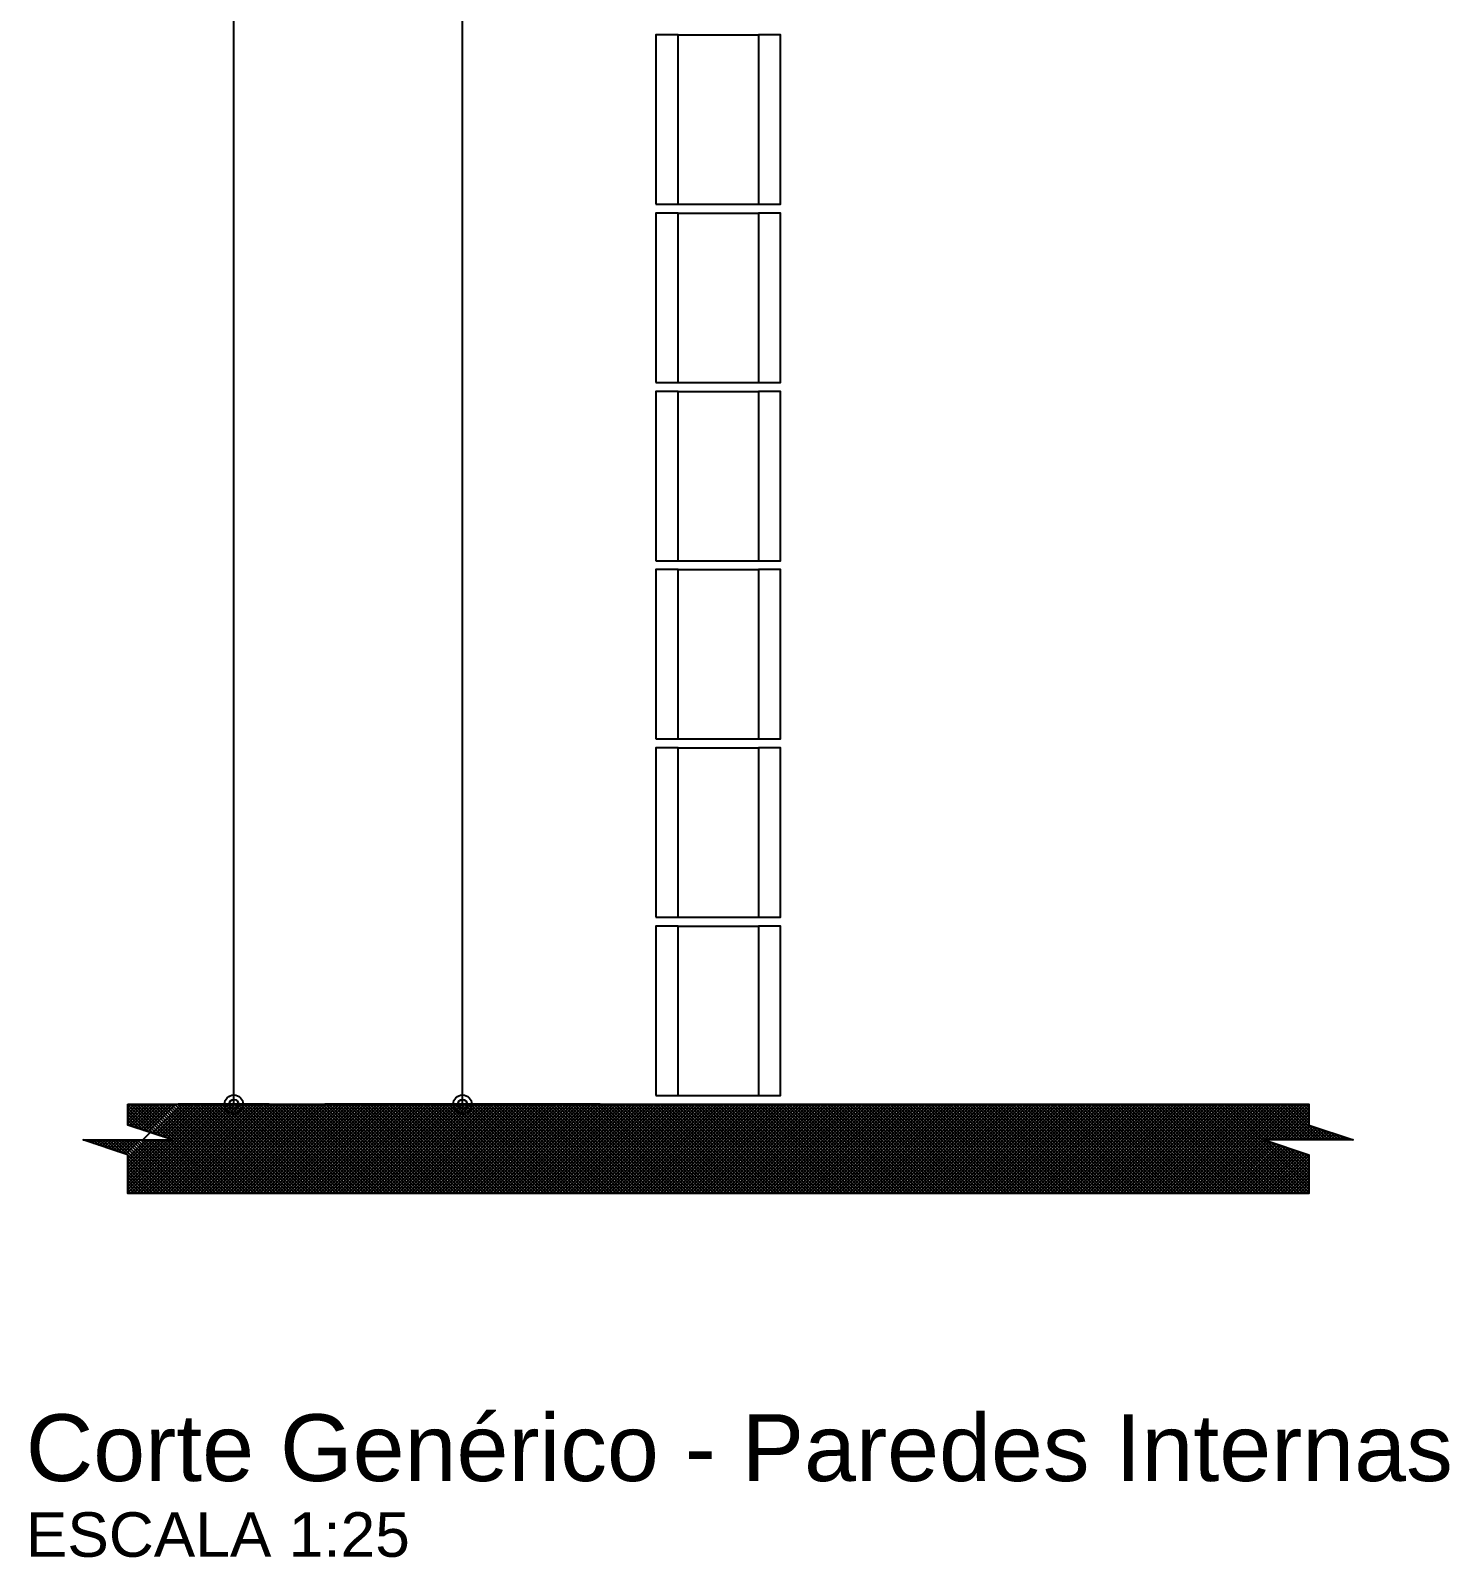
# Model space of a CAD drawing. Extents: x 0 to 119, y 0 to 84.
# Drawn here: x 13.89 to 20.26, y 28.49 to 35.34 of the extents above; entities that cross this region are included whole.
import ezdxf

# ---------------------------------------------------------------- set-up
doc = ezdxf.new("R2010")
doc.units = 0
doc.header["$MEASUREMENT"] = 0
for name, color, linetype in [('10', 252, 'CONTINUOUS'), ('24', 7, 'CONTINUOUS'), ('29', 9, 'CONTINUOUS'), ('32', 250, 'CONTINUOUS'), ('6', 178, 'CONTINUOUS')]:
    doc.layers.add(name, color=color, linetype=linetype)
doc.styles.add('TQS_ARIAL', font='arial.ttf')

msp = doc.modelspace()

# ---------------------------------------------------------------- linework, layer by layer
at = {"layer": '10', "color": 252, "linetype": 'Continuous'}
for p, q in [((16.796902, 35.320848), (17.156902, 35.320848)), ((16.796902, 34.560848), (17.156902, 34.560848)), ((16.796902, 34.520848), (17.156902, 34.520848)), ((16.796902, 33.760848), (17.156902, 33.760848)), ((16.796902, 33.720848), (17.156902, 33.720848)), ((16.796902, 32.960848), (17.156902, 32.960848)), ((16.796902, 32.920848), (17.156902, 32.920848)), ((16.796902, 32.160848), (17.156902, 32.160848)), ((16.796902, 32.120848), (17.156902, 32.120848)), ((16.796902, 31.360848), (17.156902, 31.360848)), ((16.796902, 31.320848), (17.156902, 31.320848)), ((16.796902, 30.560848), (17.156902, 30.560848))]:
    msp.add_line(p, q, dxfattribs=at)
for points in [[(16.696902, 34.560848), (16.796902, 34.560848), (16.796902, 35.320848), (16.696902, 35.320848), (16.696902, 34.560848)], [(17.156902, 34.560848), (17.256902, 34.560848), (17.256902, 35.320848), (17.156902, 35.320848), (17.156902, 34.560848)], [(16.696902, 33.760848), (16.796902, 33.760848), (16.796902, 34.520848), (16.696902, 34.520848), (16.696902, 33.760848)], [(17.156902, 33.760848), (17.256902, 33.760848), (17.256902, 34.520848), (17.156902, 34.520848), (17.156902, 33.760848)], [(16.696902, 32.960848), (16.796902, 32.960848), (16.796902, 33.720848), (16.696902, 33.720848), (16.696902, 32.960848)], [(17.156902, 32.960848), (17.256902, 32.960848), (17.256902, 33.720848), (17.156902, 33.720848), (17.156902, 32.960848)], [(16.696902, 32.160848), (16.796902, 32.160848), (16.796902, 32.920848), (16.696902, 32.920848), (16.696902, 32.160848)], [(17.156902, 32.160848), (17.256902, 32.160848), (17.256902, 32.920848), (17.156902, 32.920848), (17.156902, 32.160848)], [(16.696902, 31.360848), (16.796902, 31.360848), (16.796902, 32.120848), (16.696902, 32.120848), (16.696902, 31.360848)], [(17.156902, 31.360848), (17.256902, 31.360848), (17.256902, 32.120848), (17.156902, 32.120848), (17.156902, 31.360848)], [(16.696902, 30.560848), (16.796902, 30.560848), (16.796902, 31.320848), (16.696902, 31.320848), (16.696902, 30.560848)], [(17.156902, 30.560848), (17.256902, 30.560848), (17.256902, 31.320848), (17.156902, 31.320848), (17.156902, 30.560848)]]:
    msp.add_lwpolyline(points, dxfattribs=at)
at = {"layer": '29', "color": 9, "linetype": 'Continuous'}
for p, q in [((14.326566, 30.123332), (14.724083, 30.520848)), ((14.326566, 30.137474), (14.709941, 30.520848)), ((14.326566, 30.151616), (14.695799, 30.520848)), ((14.326566, 30.434459), (14.412956, 30.520848)), ((14.326566, 30.448601), (14.398814, 30.520848)), ((14.326566, 30.462743), (14.384672, 30.520848)), ((14.326566, 30.476885), (14.370529, 30.520848)), ((14.326566, 30.491027), (14.356387, 30.520848)), ((14.326566, 30.50517), (14.342245, 30.520848)), ((14.326566, 30.519312), (14.328103, 30.520848)), ((14.326566, 30.518146), (14.462513, 30.3822)), ((14.326566, 30.504004), (14.441299, 30.389271)), ((14.331965, 30.425715), (14.427098, 30.520848)), ((14.338006, 30.520848), (14.483726, 30.375129)), ((14.338225, 30.120848), (14.738225, 30.520848)), ((14.342572, 30.42218), (14.44124, 30.520848)), ((14.352148, 30.520848), (14.504939, 30.368057)), ((14.352367, 30.120848), (14.752367, 30.520848)), ((14.353178, 30.418644), (14.455382, 30.520848)), ((14.363785, 30.415109), (14.469524, 30.520848)), ((14.36629, 30.520848), (14.76629, 30.120848)), ((14.366509, 30.120848), (14.766509, 30.520848)), ((14.374391, 30.411573), (14.483667, 30.520848)), ((14.380432, 30.520848), (14.780432, 30.120848)), ((14.380651, 30.120848), (14.780651, 30.520848)), ((14.384998, 30.408038), (14.497809, 30.520848)), ((14.394574, 30.520848), (14.794574, 30.120848)), ((14.394794, 30.120848), (14.794794, 30.520848)), ((14.395605, 30.404502), (14.511951, 30.520848)), ((14.406211, 30.400967), (14.526093, 30.520848)), ((14.408717, 30.520848), (14.808717, 30.120848)), ((14.408936, 30.120848), (14.808936, 30.520848)), ((14.416818, 30.397431), (14.540235, 30.520848)), ((14.422859, 30.520848), (14.822859, 30.120848)), ((14.423078, 30.120848), (14.823078, 30.520848)), ((14.437001, 30.520848), (14.837001, 30.120848)), ((14.43722, 30.120848), (14.83722, 30.520848)), ((14.438031, 30.39036), (14.568519, 30.520848)), ((14.448638, 30.386824), (14.582661, 30.520848)), ((14.451143, 30.520848), (14.851143, 30.120848)), ((14.451362, 30.120848), (14.851362, 30.520848)), ((14.459244, 30.383289), (14.596804, 30.520848)), ((14.465285, 30.520848), (14.865285, 30.120848)), ((14.465504, 30.120848), (14.865504, 30.520848)), ((14.469851, 30.379753), (14.610946, 30.520848)), ((14.479427, 30.520848), (14.879427, 30.120848)), ((14.479646, 30.120848), (14.879646, 30.520848)), ((14.480457, 30.376218), (14.625088, 30.520848)), ((14.491064, 30.372682), (14.63923, 30.520848)), ((14.493569, 30.520848), (14.893569, 30.120848)), ((14.493788, 30.120848), (14.893788, 30.520848)), ((14.501671, 30.369147), (14.653372, 30.520848)), ((14.507712, 30.520848), (14.907712, 30.120848)), ((14.507931, 30.120848), (14.907931, 30.520848)), ((14.512277, 30.365611), (14.667514, 30.520848)), ((14.521854, 30.520848), (14.921854, 30.120848)), ((14.522073, 30.120848), (14.922073, 30.520848)), ((14.522884, 30.362076), (14.681656, 30.520848)), ((14.535996, 30.520848), (14.935996, 30.120848)), ((14.536215, 30.120848), (14.936215, 30.520848)), ((14.550138, 30.520848), (14.950138, 30.120848)), ((14.550357, 30.120848), (14.950357, 30.520848)), ((14.56428, 30.520848), (14.96428, 30.120848)), ((14.564499, 30.120848), (14.964499, 30.520848)), ((14.578422, 30.520848), (14.978422, 30.120848)), ((14.578641, 30.120848), (14.978641, 30.520848)), ((14.592564, 30.520848), (14.992564, 30.120848)), ((14.592783, 30.120848), (14.992783, 30.520848)), ((14.606706, 30.520848), (15.006706, 30.120848)), ((14.606926, 30.120848), (15.006926, 30.520848)), ((14.620849, 30.520848), (15.020849, 30.120848)), ((14.621068, 30.120848), (15.021068, 30.520848)), ((14.634991, 30.520848), (15.034991, 30.120848)), ((14.63521, 30.120848), (15.03521, 30.520848)), ((14.649133, 30.520848), (15.049133, 30.120848)), ((14.649352, 30.120848), (15.049352, 30.520848)), ((14.663275, 30.520848), (15.063275, 30.120848)), ((14.663494, 30.120848), (15.063494, 30.520848)), ((14.677417, 30.520848), (15.077417, 30.120848)), ((14.677636, 30.120848), (15.077636, 30.520848)), ((14.691559, 30.520848), (15.091559, 30.120848)), ((14.691778, 30.120848), (15.091778, 30.520848)), ((14.705701, 30.520848), (15.105701, 30.120848)), ((14.70592, 30.120848), (15.10592, 30.520848)), ((14.719844, 30.520848), (15.119844, 30.120848)), ((14.720063, 30.120848), (15.120063, 30.520848)), ((14.733986, 30.520848), (15.133986, 30.120848)), ((14.734205, 30.120848), (15.134205, 30.520848)), ((14.748128, 30.520848), (15.148128, 30.120848)), ((14.748347, 30.120848), (15.148347, 30.520848)), ((14.76227, 30.520848), (15.16227, 30.120848)), ((14.762489, 30.120848), (15.162489, 30.520848)), ((14.776412, 30.520848), (15.176412, 30.120848)), ((14.776631, 30.120848), (15.176631, 30.520848)), ((14.790554, 30.520848), (15.190554, 30.120848)), ((14.790773, 30.120848), (15.190773, 30.520848)), ((14.804696, 30.520848), (15.204696, 30.120848)), ((14.804915, 30.120848), (15.204915, 30.520848)), ((14.818838, 30.520848), (15.218838, 30.120848)), ((14.819058, 30.120848), (15.219058, 30.520848)), ((14.832981, 30.520848), (15.232981, 30.120848)), ((14.8332, 30.120848), (15.2332, 30.520848)), ((14.847123, 30.520848), (15.247123, 30.120848)), ((14.847342, 30.120848), (15.247342, 30.520848)), ((14.861265, 30.520848), (15.261265, 30.120848)), ((14.861484, 30.120848), (15.261484, 30.520848)), ((14.875407, 30.520848), (15.275407, 30.120848)), ((14.875626, 30.120848), (15.275626, 30.520848)), ((14.889549, 30.520848), (15.289549, 30.120848)), ((14.889768, 30.120848), (15.289768, 30.520848)), ((14.903691, 30.520848), (15.303691, 30.120848)), ((14.90391, 30.120848), (15.30391, 30.520848)), ((14.917833, 30.520848), (15.317833, 30.120848)), ((14.918053, 30.120848), (15.318053, 30.520848)), ((14.931976, 30.520848), (15.331976, 30.120848)), ((14.932195, 30.120848), (15.332195, 30.520848)), ((14.946118, 30.520848), (15.346118, 30.120848)), ((14.946337, 30.120848), (15.346337, 30.520848)), ((14.96026, 30.520848), (15.36026, 30.120848)), ((14.960479, 30.120848), (15.360479, 30.520848)), ((14.974402, 30.520848), (15.374402, 30.120848)), ((14.974621, 30.120848), (15.374621, 30.520848)), ((14.988544, 30.520848), (15.388544, 30.120848)), ((14.988763, 30.120848), (15.388763, 30.520848)), ((15.002686, 30.520848), (15.402686, 30.120848)), ((15.002905, 30.120848), (15.402905, 30.520848)), ((15.016828, 30.520848), (15.416828, 30.120848)), ((15.017047, 30.120848), (15.417047, 30.520848)), ((15.030971, 30.520848), (15.430971, 30.120848)), ((15.03119, 30.120848), (15.43119, 30.520848)), ((15.045113, 30.520848), (15.445113, 30.120848)), ((15.045332, 30.120848), (15.445332, 30.520848)), ((15.059255, 30.520848), (15.459255, 30.120848)), ((15.059474, 30.120848), (15.459474, 30.520848)), ((15.073397, 30.520848), (15.473397, 30.120848)), ((15.073616, 30.120848), (15.473616, 30.520848)), ((15.087539, 30.520848), (15.487539, 30.120848)), ((15.087758, 30.120848), (15.487758, 30.520848)), ((15.101681, 30.520848), (15.501681, 30.120848)), ((15.1019, 30.120848), (15.5019, 30.520848)), ((15.115823, 30.520848), (15.515823, 30.120848)), ((15.116042, 30.120848), (15.516042, 30.520848)), ((15.129965, 30.520848), (15.529965, 30.120848)), ((15.130185, 30.120848), (15.530185, 30.520848)), ((15.144108, 30.520848), (15.544108, 30.120848)), ((15.144327, 30.120848), (15.544327, 30.520848)), ((15.15825, 30.520848), (15.55825, 30.120848)), ((15.158469, 30.120848), (15.558469, 30.520848)), ((15.172392, 30.520848), (15.572392, 30.120848)), ((15.172611, 30.120848), (15.572611, 30.520848)), ((15.186534, 30.520848), (15.586534, 30.120848)), ((15.186753, 30.120848), (15.586753, 30.520848)), ((15.200676, 30.520848), (15.600676, 30.120848)), ((15.200895, 30.120848), (15.600895, 30.520848)), ((15.214818, 30.520848), (15.614818, 30.120848)), ((15.215037, 30.120848), (15.615037, 30.520848)), ((15.22896, 30.520848), (15.62896, 30.120848)), ((15.22918, 30.120848), (15.62918, 30.520848)), ((15.243103, 30.520848), (15.643103, 30.120848)), ((15.243322, 30.120848), (15.643322, 30.520848)), ((15.257245, 30.520848), (15.657245, 30.120848)), ((15.257464, 30.120848), (15.657464, 30.520848)), ((15.271387, 30.520848), (15.671387, 30.120848)), ((15.271606, 30.120848), (15.671606, 30.520848)), ((15.285529, 30.520848), (15.685529, 30.120848)), ((15.285748, 30.120848), (15.685748, 30.520848)), ((15.299671, 30.520848), (15.699671, 30.120848)), ((15.29989, 30.120848), (15.69989, 30.520848)), ((15.313813, 30.520848), (15.713813, 30.120848)), ((15.314032, 30.120848), (15.714032, 30.520848)), ((15.327955, 30.520848), (15.727955, 30.120848)), ((15.328174, 30.120848), (15.728174, 30.520848)), ((15.342098, 30.520848), (15.742098, 30.120848)), ((15.342317, 30.120848), (15.742317, 30.520848)), ((15.35624, 30.520848), (15.75624, 30.120848)), ((15.356459, 30.120848), (15.756459, 30.520848)), ((15.370382, 30.520848), (15.770382, 30.120848)), ((15.370601, 30.120848), (15.770601, 30.520848)), ((15.384524, 30.520848), (15.784524, 30.120848)), ((15.384743, 30.120848), (15.784743, 30.520848)), ((15.398666, 30.520848), (15.798666, 30.120848)), ((15.398885, 30.120848), (15.798885, 30.520848)), ((15.412808, 30.520848), (15.812808, 30.120848)), ((15.413027, 30.120848), (15.813027, 30.520848)), ((15.42695, 30.520848), (15.82695, 30.120848)), ((15.427169, 30.120848), (15.827169, 30.520848)), ((15.441092, 30.520848), (15.841092, 30.120848)), ((15.441312, 30.120848), (15.841312, 30.520848)), ((15.455235, 30.520848), (15.855235, 30.120848)), ((15.455454, 30.120848), (15.855454, 30.520848)), ((15.469377, 30.520848), (15.869377, 30.120848)), ((15.469596, 30.120848), (15.869596, 30.520848)), ((15.483519, 30.520848), (15.883519, 30.120848)), ((15.483738, 30.120848), (15.883738, 30.520848)), ((15.497661, 30.520848), (15.897661, 30.120848)), ((15.49788, 30.120848), (15.89788, 30.520848)), ((15.511803, 30.520848), (15.911803, 30.120848)), ((15.512022, 30.120848), (15.912022, 30.520848)), ((15.525945, 30.520848), (15.925945, 30.120848)), ((15.526164, 30.120848), (15.926164, 30.520848)), ((15.540087, 30.520848), (15.940087, 30.120848)), ((15.540306, 30.120848), (15.940306, 30.520848)), ((15.55423, 30.520848), (15.95423, 30.120848)), ((15.554449, 30.120848), (15.954449, 30.520848)), ((15.568372, 30.520848), (15.968372, 30.120848)), ((15.568591, 30.120848), (15.968591, 30.520848)), ((15.582514, 30.520848), (15.982514, 30.120848)), ((15.582733, 30.120848), (15.982733, 30.520848)), ((15.596656, 30.520848), (15.996656, 30.120848)), ((15.596875, 30.120848), (15.996875, 30.520848)), ((15.610798, 30.520848), (16.010798, 30.120848)), ((15.611017, 30.120848), (16.011017, 30.520848)), ((15.62494, 30.520848), (16.02494, 30.120848)), ((15.625159, 30.120848), (16.025159, 30.520848)), ((15.639082, 30.520848), (16.039082, 30.120848)), ((15.639301, 30.120848), (16.039301, 30.520848)), ((15.653224, 30.520848), (16.053224, 30.120848)), ((15.653444, 30.120848), (16.053444, 30.520848)), ((15.667367, 30.520848), (16.067367, 30.120848)), ((15.667586, 30.120848), (16.067586, 30.520848)), ((15.681509, 30.520848), (16.081509, 30.120848)), ((15.681728, 30.120848), (16.081728, 30.520848)), ((15.695651, 30.520848), (16.095651, 30.120848)), ((15.69587, 30.120848), (16.09587, 30.520848)), ((15.709793, 30.520848), (16.109793, 30.120848)), ((15.710012, 30.120848), (16.110012, 30.520848)), ((15.723935, 30.520848), (16.123935, 30.120848)), ((15.724154, 30.120848), (16.124154, 30.520848)), ((15.738077, 30.520848), (16.138077, 30.120848)), ((15.738296, 30.120848), (16.138296, 30.520848)), ((15.752219, 30.520848), (16.152219, 30.120848)), ((15.752439, 30.120848), (16.152439, 30.520848)), ((15.766362, 30.520848), (16.166362, 30.120848)), ((15.766581, 30.120848), (16.166581, 30.520848)), ((15.780504, 30.520848), (16.180504, 30.120848)), ((15.780723, 30.120848), (16.180723, 30.520848)), ((15.794646, 30.520848), (16.194646, 30.120848)), ((15.794865, 30.120848), (16.194865, 30.520848)), ((15.808788, 30.520848), (16.208788, 30.120848)), ((15.809007, 30.120848), (16.209007, 30.520848)), ((15.82293, 30.520848), (16.22293, 30.120848)), ((15.823149, 30.120848), (16.223149, 30.520848)), ((15.837072, 30.520848), (16.237072, 30.120848)), ((15.837291, 30.120848), (16.237291, 30.520848)), ((15.851214, 30.520848), (16.251214, 30.120848)), ((15.851433, 30.120848), (16.251433, 30.520848)), ((15.865357, 30.520848), (16.265357, 30.120848)), ((15.865576, 30.120848), (16.265576, 30.520848)), ((15.879499, 30.520848), (16.279499, 30.120848)), ((15.879718, 30.120848), (16.279718, 30.520848)), ((15.893641, 30.520848), (16.293641, 30.120848)), ((15.89386, 30.120848), (16.29386, 30.520848)), ((15.907783, 30.520848), (16.307783, 30.120848)), ((15.908002, 30.120848), (16.308002, 30.520848)), ((15.921925, 30.520848), (16.321925, 30.120848)), ((15.922144, 30.120848), (16.322144, 30.520848)), ((15.936067, 30.520848), (16.336067, 30.120848)), ((15.936286, 30.120848), (16.336286, 30.520848)), ((15.950209, 30.520848), (16.350209, 30.120848)), ((15.950428, 30.120848), (16.350428, 30.520848)), ((15.964351, 30.520848), (16.364351, 30.120848)), ((15.964571, 30.120848), (16.364571, 30.520848)), ((15.978494, 30.520848), (16.378494, 30.120848)), ((15.978713, 30.120848), (16.378713, 30.520848)), ((15.992636, 30.520848), (16.392636, 30.120848)), ((15.992855, 30.120848), (16.392855, 30.520848)), ((16.006778, 30.520848), (16.406778, 30.120848)), ((16.006997, 30.120848), (16.406997, 30.520848)), ((16.02092, 30.520848), (16.42092, 30.120848)), ((16.021139, 30.120848), (16.421139, 30.520848)), ((16.035062, 30.520848), (16.435062, 30.120848)), ((16.035281, 30.120848), (16.435281, 30.520848)), ((16.049204, 30.520848), (16.449204, 30.120848)), ((16.049423, 30.120848), (16.449423, 30.520848)), ((16.063346, 30.520848), (16.463346, 30.120848)), ((16.063566, 30.120848), (16.463566, 30.520848)), ((16.077489, 30.520848), (16.477489, 30.120848)), ((16.077708, 30.120848), (16.477708, 30.520848)), ((16.091631, 30.520848), (16.491631, 30.120848)), ((16.09185, 30.120848), (16.49185, 30.520848)), ((16.105773, 30.520848), (16.505773, 30.120848)), ((16.105992, 30.120848), (16.505992, 30.520848)), ((16.119915, 30.520848), (16.519915, 30.120848)), ((16.120134, 30.120848), (16.520134, 30.520848)), ((16.134057, 30.520848), (16.534057, 30.120848)), ((16.134276, 30.120848), (16.534276, 30.520848)), ((16.148199, 30.520848), (16.548199, 30.120848)), ((16.148418, 30.120848), (16.548418, 30.520848)), ((16.162341, 30.520848), (16.562341, 30.120848)), ((16.16256, 30.120848), (16.56256, 30.520848)), ((16.176484, 30.520848), (16.576484, 30.120848)), ((16.176703, 30.120848), (16.576703, 30.520848)), ((16.190626, 30.520848), (16.590626, 30.120848)), ((16.190845, 30.120848), (16.590845, 30.520848)), ((16.204768, 30.520848), (16.604768, 30.120848)), ((16.204987, 30.120848), (16.604987, 30.520848)), ((16.21891, 30.520848), (16.61891, 30.120848)), ((16.219129, 30.120848), (16.619129, 30.520848)), ((16.233052, 30.520848), (16.633052, 30.120848)), ((16.233271, 30.120848), (16.633271, 30.520848)), ((16.247194, 30.520848), (16.647194, 30.120848)), ((16.247413, 30.120848), (16.647413, 30.520848)), ((16.261336, 30.520848), (16.661336, 30.120848)), ((16.261555, 30.120848), (16.661555, 30.520848)), ((16.275478, 30.520848), (16.675478, 30.120848)), ((16.275698, 30.120848), (16.675698, 30.520848)), ((16.289621, 30.520848), (16.689621, 30.120848)), ((16.28984, 30.120848), (16.68984, 30.520848)), ((16.303763, 30.520848), (16.703763, 30.120848)), ((16.303982, 30.120848), (16.703982, 30.520848)), ((16.317905, 30.520848), (16.717905, 30.120848)), ((16.318124, 30.120848), (16.718124, 30.520848)), ((16.332047, 30.520848), (16.732047, 30.120848)), ((16.332266, 30.120848), (16.732266, 30.520848)), ((16.346189, 30.520848), (16.746189, 30.120848)), ((16.346408, 30.120848), (16.746408, 30.520848)), ((16.360331, 30.520848), (16.760331, 30.120848)), ((16.36055, 30.120848), (16.76055, 30.520848)), ((16.374473, 30.520848), (16.774473, 30.120848)), ((16.374692, 30.120848), (16.774692, 30.520848)), ((16.388616, 30.520848), (16.788616, 30.120848)), ((16.388835, 30.120848), (16.788835, 30.520848)), ((16.402758, 30.520848), (16.802758, 30.120848)), ((16.402977, 30.120848), (16.802977, 30.520848)), ((16.4169, 30.520848), (16.8169, 30.120848)), ((16.417119, 30.120848), (16.817119, 30.520848)), ((16.431042, 30.520848), (16.831042, 30.120848)), ((16.431261, 30.120848), (16.831261, 30.520848)), ((16.445184, 30.520848), (16.845184, 30.120848)), ((16.445403, 30.120848), (16.845403, 30.520848)), ((16.459326, 30.520848), (16.859326, 30.120848)), ((16.459545, 30.120848), (16.859545, 30.520848)), ((16.473468, 30.520848), (16.873468, 30.120848)), ((16.473687, 30.120848), (16.873687, 30.520848)), ((16.48761, 30.520848), (16.88761, 30.120848)), ((16.48783, 30.120848), (16.88783, 30.520848)), ((16.501753, 30.520848), (16.901753, 30.120848)), ((16.501972, 30.120848), (16.901972, 30.520848)), ((16.515895, 30.520848), (16.915895, 30.120848)), ((16.516114, 30.120848), (16.916114, 30.520848)), ((16.530037, 30.520848), (16.930037, 30.120848)), ((16.530256, 30.120848), (16.930256, 30.520848)), ((16.544179, 30.520848), (16.944179, 30.120848)), ((16.544398, 30.120848), (16.944398, 30.520848)), ((16.558321, 30.520848), (16.958321, 30.120848)), ((16.55854, 30.120848), (16.95854, 30.520848)), ((16.572463, 30.520848), (16.972463, 30.120848)), ((16.572682, 30.120848), (16.972682, 30.520848)), ((16.586605, 30.520848), (16.986605, 30.120848)), ((16.586825, 30.120848), (16.986825, 30.520848)), ((16.600748, 30.520848), (17.000748, 30.120848)), ((16.600967, 30.120848), (17.000967, 30.520848)), ((16.61489, 30.520848), (17.01489, 30.120848)), ((16.615109, 30.120848), (17.015109, 30.520848)), ((16.629032, 30.520848), (17.029032, 30.120848)), ((16.629251, 30.120848), (17.029251, 30.520848)), ((16.643174, 30.520848), (17.043174, 30.120848)), ((16.643393, 30.120848), (17.043393, 30.520848)), ((16.657316, 30.520848), (17.057316, 30.120848)), ((16.657535, 30.120848), (17.057535, 30.520848)), ((16.671458, 30.520848), (17.071458, 30.120848)), ((16.671677, 30.120848), (17.071677, 30.520848)), ((16.6856, 30.520848), (17.0856, 30.120848)), ((16.685819, 30.120848), (17.085819, 30.520848)), ((16.699743, 30.520848), (17.099743, 30.120848)), ((16.699962, 30.120848), (17.099962, 30.520848)), ((16.713885, 30.520848), (17.113885, 30.120848)), ((16.714104, 30.120848), (17.114104, 30.520848)), ((16.728027, 30.520848), (17.128027, 30.120848)), ((16.728246, 30.120848), (17.128246, 30.520848)), ((16.742169, 30.520848), (17.142169, 30.120848)), ((16.742388, 30.120848), (17.142388, 30.520848)), ((16.756311, 30.520848), (17.156311, 30.120848)), ((16.75653, 30.120848), (17.15653, 30.520848)), ((16.770453, 30.520848), (17.170453, 30.120848)), ((16.770672, 30.120848), (17.170672, 30.520848)), ((16.784595, 30.520848), (17.184595, 30.120848)), ((16.784814, 30.120848), (17.184814, 30.520848)), ((16.798737, 30.520848), (17.198737, 30.120848)), ((16.798957, 30.120848), (17.198957, 30.520848)), ((16.81288, 30.520848), (17.21288, 30.120848)), ((16.813099, 30.120848), (17.213099, 30.520848)), ((16.827022, 30.520848), (17.227022, 30.120848)), ((16.827241, 30.120848), (17.227241, 30.520848)), ((16.841164, 30.520848), (17.241164, 30.120848)), ((16.841383, 30.120848), (17.241383, 30.520848)), ((16.855306, 30.520848), (17.255306, 30.120848)), ((16.855525, 30.120848), (17.255525, 30.520848)), ((16.869448, 30.520848), (17.269448, 30.120848)), ((16.869667, 30.120848), (17.269667, 30.520848)), ((16.88359, 30.520848), (17.28359, 30.120848)), ((16.883809, 30.120848), (17.283809, 30.520848)), ((16.897732, 30.520848), (17.297732, 30.120848)), ((16.897952, 30.120848), (17.297952, 30.520848)), ((16.911875, 30.520848), (17.311875, 30.120848)), ((16.912094, 30.120848), (17.312094, 30.520848)), ((16.926017, 30.520848), (17.326017, 30.120848)), ((16.926236, 30.120848), (17.326236, 30.520848)), ((16.940159, 30.520848), (17.340159, 30.120848)), ((16.940378, 30.120848), (17.340378, 30.520848)), ((16.954301, 30.520848), (17.354301, 30.120848)), ((16.95452, 30.120848), (17.35452, 30.520848)), ((16.968443, 30.520848), (17.368443, 30.120848)), ((16.968662, 30.120848), (17.368662, 30.520848)), ((16.982585, 30.520848), (17.382585, 30.120848)), ((16.982804, 30.120848), (17.382804, 30.520848)), ((16.996727, 30.520848), (17.396727, 30.120848)), ((16.996946, 30.120848), (17.396946, 30.520848)), ((17.01087, 30.520848), (17.41087, 30.120848)), ((17.011089, 30.120848), (17.411089, 30.520848)), ((17.025012, 30.520848), (17.425012, 30.120848)), ((17.025231, 30.120848), (17.425231, 30.520848)), ((17.039154, 30.520848), (17.439154, 30.120848)), ((17.039373, 30.120848), (17.439373, 30.520848)), ((17.053296, 30.520848), (17.453296, 30.120848)), ((17.053515, 30.120848), (17.453515, 30.520848)), ((17.067438, 30.520848), (17.467438, 30.120848)), ((17.067657, 30.120848), (17.467657, 30.520848)), ((17.08158, 30.520848), (17.48158, 30.120848)), ((17.081799, 30.120848), (17.481799, 30.520848)), ((17.095722, 30.520848), (17.495722, 30.120848)), ((17.095941, 30.120848), (17.495941, 30.520848)), ((17.109864, 30.520848), (17.509864, 30.120848)), ((17.110084, 30.120848), (17.510084, 30.520848)), ((17.124007, 30.520848), (17.524007, 30.120848)), ((17.124226, 30.120848), (17.524226, 30.520848)), ((17.138149, 30.520848), (17.538149, 30.120848)), ((17.138368, 30.120848), (17.538368, 30.520848)), ((17.152291, 30.520848), (17.552291, 30.120848)), ((17.15251, 30.120848), (17.55251, 30.520848)), ((17.166433, 30.520848), (17.566433, 30.120848)), ((17.166652, 30.120848), (17.566652, 30.520848)), ((17.180575, 30.520848), (17.580575, 30.120848)), ((17.180794, 30.120848), (17.580794, 30.520848)), ((17.194717, 30.520848), (17.594717, 30.120848)), ((17.194936, 30.120848), (17.594936, 30.520848)), ((17.208859, 30.520848), (17.608859, 30.120848)), ((17.209079, 30.120848), (17.609079, 30.520848)), ((17.223002, 30.520848), (17.623002, 30.120848)), ((17.223221, 30.120848), (17.623221, 30.520848)), ((17.237144, 30.520848), (17.637144, 30.120848)), ((17.237363, 30.120848), (17.637363, 30.520848)), ((17.251286, 30.520848), (17.651286, 30.120848)), ((17.251505, 30.120848), (17.651505, 30.520848)), ((17.265428, 30.520848), (17.665428, 30.120848)), ((17.265647, 30.120848), (17.665647, 30.520848)), ((17.27957, 30.520848), (17.67957, 30.120848)), ((17.279789, 30.120848), (17.679789, 30.520848)), ((17.293712, 30.520848), (17.693712, 30.120848)), ((17.293931, 30.120848), (17.693931, 30.520848)), ((17.307854, 30.520848), (17.707854, 30.120848)), ((17.308073, 30.120848), (17.708073, 30.520848)), ((17.321996, 30.520848), (17.721996, 30.120848)), ((17.322216, 30.120848), (17.722216, 30.520848)), ((17.336139, 30.520848), (17.736139, 30.120848)), ((17.336358, 30.120848), (17.736358, 30.520848)), ((17.350281, 30.520848), (17.750281, 30.120848)), ((17.3505, 30.120848), (17.7505, 30.520848)), ((17.364423, 30.520848), (17.764423, 30.120848)), ((17.364642, 30.120848), (17.764642, 30.520848)), ((17.378565, 30.520848), (17.778565, 30.120848)), ((17.378784, 30.120848), (17.778784, 30.520848)), ((17.392707, 30.520848), (17.792707, 30.120848)), ((17.392926, 30.120848), (17.792926, 30.520848)), ((17.406849, 30.520848), (17.806849, 30.120848)), ((17.407068, 30.120848), (17.807068, 30.520848)), ((17.420991, 30.520848), (17.820991, 30.120848)), ((17.421211, 30.120848), (17.821211, 30.520848)), ((17.435134, 30.520848), (17.835134, 30.120848)), ((17.435353, 30.120848), (17.835353, 30.520848)), ((17.449276, 30.520848), (17.849276, 30.120848)), ((17.449495, 30.120848), (17.849495, 30.520848)), ((17.463418, 30.520848), (17.863418, 30.120848)), ((17.463637, 30.120848), (17.863637, 30.520848)), ((17.47756, 30.520848), (17.87756, 30.120848)), ((17.477779, 30.120848), (17.877779, 30.520848)), ((17.491702, 30.520848), (17.891702, 30.120848)), ((17.491921, 30.120848), (17.891921, 30.520848)), ((17.505844, 30.520848), (17.905844, 30.120848)), ((17.506063, 30.120848), (17.906063, 30.520848)), ((17.519986, 30.520848), (17.919986, 30.120848)), ((17.520205, 30.120848), (17.920205, 30.520848)), ((17.534129, 30.520848), (17.934129, 30.120848)), ((17.534348, 30.120848), (17.934348, 30.520848)), ((17.548271, 30.520848), (17.948271, 30.120848)), ((17.54849, 30.120848), (17.94849, 30.520848)), ((17.562413, 30.520848), (17.962413, 30.120848)), ((17.562632, 30.120848), (17.962632, 30.520848)), ((17.576555, 30.520848), (17.976555, 30.120848)), ((17.576774, 30.120848), (17.976774, 30.520848)), ((17.590697, 30.520848), (17.990697, 30.120848)), ((17.590916, 30.120848), (17.990916, 30.520848)), ((17.604839, 30.520848), (18.004839, 30.120848)), ((17.605058, 30.120848), (18.005058, 30.520848)), ((17.618981, 30.520848), (18.018981, 30.120848)), ((17.6192, 30.120848), (18.0192, 30.520848)), ((17.633123, 30.520848), (18.033123, 30.120848)), ((17.633343, 30.120848), (18.033343, 30.520848)), ((17.647266, 30.520848), (18.047266, 30.120848)), ((17.647485, 30.120848), (18.047485, 30.520848)), ((17.661408, 30.520848), (18.061408, 30.120848)), ((17.661627, 30.120848), (18.061627, 30.520848)), ((17.67555, 30.520848), (18.07555, 30.120848)), ((17.675769, 30.120848), (18.075769, 30.520848)), ((17.689692, 30.520848), (18.089692, 30.120848)), ((17.689911, 30.120848), (18.089911, 30.520848)), ((17.703834, 30.520848), (18.103834, 30.120848)), ((17.704053, 30.120848), (18.104053, 30.520848)), ((17.717976, 30.520848), (18.117976, 30.120848)), ((17.718195, 30.120848), (18.118195, 30.520848)), ((17.732118, 30.520848), (18.132118, 30.120848)), ((17.732338, 30.120848), (18.132338, 30.520848)), ((17.746261, 30.520848), (18.146261, 30.120848)), ((17.74648, 30.120848), (18.14648, 30.520848)), ((17.760403, 30.520848), (18.160403, 30.120848)), ((17.760622, 30.120848), (18.160622, 30.520848)), ((17.774545, 30.520848), (18.174545, 30.120848)), ((17.774764, 30.120848), (18.174764, 30.520848)), ((17.788687, 30.520848), (18.188687, 30.120848)), ((17.788906, 30.120848), (18.188906, 30.520848)), ((17.802829, 30.520848), (18.202829, 30.120848)), ((17.803048, 30.120848), (18.203048, 30.520848)), ((17.816971, 30.520848), (18.216971, 30.120848)), ((17.81719, 30.120848), (18.21719, 30.520848)), ((17.831113, 30.520848), (18.231113, 30.120848)), ((17.831332, 30.120848), (18.231332, 30.520848)), ((17.845256, 30.520848), (18.245256, 30.120848)), ((17.845475, 30.120848), (18.245475, 30.520848)), ((17.859398, 30.520848), (18.259398, 30.120848)), ((17.859617, 30.120848), (18.259617, 30.520848)), ((17.87354, 30.520848), (18.27354, 30.120848)), ((17.873759, 30.120848), (18.273759, 30.520848)), ((17.887682, 30.520848), (18.287682, 30.120848)), ((17.887901, 30.120848), (18.287901, 30.520848)), ((17.901824, 30.520848), (18.301824, 30.120848)), ((17.902043, 30.120848), (18.302043, 30.520848)), ((17.915966, 30.520848), (18.315966, 30.120848)), ((17.916185, 30.120848), (18.316185, 30.520848)), ((17.930108, 30.520848), (18.330108, 30.120848)), ((17.930327, 30.120848), (18.330327, 30.520848)), ((17.94425, 30.520848), (18.34425, 30.120848)), ((17.94447, 30.120848), (18.34447, 30.520848)), ((17.958393, 30.520848), (18.358393, 30.120848)), ((17.958612, 30.120848), (18.358612, 30.520848)), ((17.972535, 30.520848), (18.372535, 30.120848)), ((17.972754, 30.120848), (18.372754, 30.520848)), ((17.986677, 30.520848), (18.386677, 30.120848)), ((17.986896, 30.120848), (18.386896, 30.520848)), ((18.000819, 30.520848), (18.400819, 30.120848)), ((18.001038, 30.120848), (18.401038, 30.520848)), ((18.014961, 30.520848), (18.414961, 30.120848)), ((18.01518, 30.120848), (18.41518, 30.520848)), ((18.029103, 30.520848), (18.429103, 30.120848)), ((18.029322, 30.120848), (18.429322, 30.520848)), ((18.043245, 30.520848), (18.443245, 30.120848)), ((18.043465, 30.120848), (18.443465, 30.520848)), ((18.057388, 30.520848), (18.457388, 30.120848)), ((18.057607, 30.120848), (18.457607, 30.520848)), ((18.07153, 30.520848), (18.47153, 30.120848)), ((18.071749, 30.120848), (18.471749, 30.520848)), ((18.085672, 30.520848), (18.485672, 30.120848)), ((18.085891, 30.120848), (18.485891, 30.520848)), ((18.099814, 30.520848), (18.499814, 30.120848)), ((18.100033, 30.120848), (18.500033, 30.520848)), ((18.113956, 30.520848), (18.513956, 30.120848)), ((18.114175, 30.120848), (18.514175, 30.520848)), ((18.128098, 30.520848), (18.528098, 30.120848)), ((18.128317, 30.120848), (18.528317, 30.520848)), ((18.14224, 30.520848), (18.54224, 30.120848)), ((18.142459, 30.120848), (18.542459, 30.520848)), ((18.156382, 30.520848), (18.556382, 30.120848)), ((18.156602, 30.120848), (18.556602, 30.520848)), ((18.170525, 30.520848), (18.570525, 30.120848)), ((18.170744, 30.120848), (18.570744, 30.520848)), ((18.184667, 30.520848), (18.584667, 30.120848)), ((18.184886, 30.120848), (18.584886, 30.520848)), ((18.198809, 30.520848), (18.598809, 30.120848)), ((18.199028, 30.120848), (18.599028, 30.520848)), ((18.212951, 30.520848), (18.612951, 30.120848)), ((18.21317, 30.120848), (18.61317, 30.520848)), ((18.227093, 30.520848), (18.627093, 30.120848)), ((18.227312, 30.120848), (18.627312, 30.520848)), ((18.241235, 30.520848), (18.641235, 30.120848)), ((18.241454, 30.120848), (18.641454, 30.520848)), ((18.255377, 30.520848), (18.655377, 30.120848)), ((18.255597, 30.120848), (18.655597, 30.520848)), ((18.26952, 30.520848), (18.66952, 30.120848)), ((18.269739, 30.120848), (18.669739, 30.520848)), ((18.283662, 30.520848), (18.683662, 30.120848)), ((18.283881, 30.120848), (18.683881, 30.520848)), ((18.297804, 30.520848), (18.697804, 30.120848)), ((18.298023, 30.120848), (18.698023, 30.520848)), ((18.311946, 30.520848), (18.711946, 30.120848)), ((18.312165, 30.120848), (18.712165, 30.520848)), ((18.326088, 30.520848), (18.726088, 30.120848)), ((18.326307, 30.120848), (18.726307, 30.520848)), ((18.34023, 30.520848), (18.74023, 30.120848)), ((18.340449, 30.120848), (18.740449, 30.520848)), ((18.354372, 30.520848), (18.754372, 30.120848)), ((18.354591, 30.120848), (18.754591, 30.520848)), ((18.368515, 30.520848), (18.768515, 30.120848)), ((18.368734, 30.120848), (18.768734, 30.520848)), ((18.382657, 30.520848), (18.782657, 30.120848)), ((18.382876, 30.120848), (18.782876, 30.520848)), ((18.396799, 30.520848), (18.796799, 30.120848)), ((18.397018, 30.120848), (18.797018, 30.520848)), ((18.410941, 30.520848), (18.810941, 30.120848)), ((18.41116, 30.120848), (18.81116, 30.520848)), ((18.425083, 30.520848), (18.825083, 30.120848)), ((18.425302, 30.120848), (18.825302, 30.520848)), ((18.439225, 30.520848), (18.839225, 30.120848)), ((18.439444, 30.120848), (18.839444, 30.520848)), ((18.453367, 30.520848), (18.853367, 30.120848)), ((18.453586, 30.120848), (18.853586, 30.520848)), ((18.467509, 30.520848), (18.867509, 30.120848)), ((18.467729, 30.120848), (18.867729, 30.520848)), ((18.481652, 30.520848), (18.881652, 30.120848)), ((18.481871, 30.120848), (18.881871, 30.520848)), ((18.495794, 30.520848), (18.895794, 30.120848)), ((18.496013, 30.120848), (18.896013, 30.520848)), ((18.509936, 30.520848), (18.909936, 30.120848)), ((18.510155, 30.120848), (18.910155, 30.520848)), ((18.524078, 30.520848), (18.924078, 30.120848)), ((18.524297, 30.120848), (18.924297, 30.520848)), ((18.53822, 30.520848), (18.93822, 30.120848)), ((18.538439, 30.120848), (18.938439, 30.520848)), ((18.552362, 30.520848), (18.952362, 30.120848)), ((18.552581, 30.120848), (18.952581, 30.520848)), ((18.566504, 30.520848), (18.966504, 30.120848)), ((18.566724, 30.120848), (18.966724, 30.520848)), ((18.580647, 30.520848), (18.980647, 30.120848)), ((18.580866, 30.120848), (18.980866, 30.520848)), ((18.594789, 30.520848), (18.994789, 30.120848)), ((18.595008, 30.120848), (18.995008, 30.520848)), ((18.608931, 30.520848), (19.008931, 30.120848)), ((18.60915, 30.120848), (19.00915, 30.520848)), ((18.623073, 30.520848), (19.023073, 30.120848)), ((18.623292, 30.120848), (19.023292, 30.520848)), ((18.637215, 30.520848), (19.037215, 30.120848)), ((18.637434, 30.120848), (19.037434, 30.520848)), ((18.651357, 30.520848), (19.051357, 30.120848)), ((18.651576, 30.120848), (19.051576, 30.520848)), ((18.665499, 30.520848), (19.065499, 30.120848)), ((18.665718, 30.120848), (19.065718, 30.520848)), ((18.679642, 30.520848), (19.079642, 30.120848)), ((18.679861, 30.120848), (19.079861, 30.520848)), ((18.693784, 30.520848), (19.093784, 30.120848)), ((18.694003, 30.120848), (19.094003, 30.520848)), ((18.707926, 30.520848), (19.107926, 30.120848)), ((18.708145, 30.120848), (19.108145, 30.520848)), ((18.722068, 30.520848), (19.122068, 30.120848)), ((18.722287, 30.120848), (19.122287, 30.520848)), ((18.73621, 30.520848), (19.13621, 30.120848)), ((18.736429, 30.120848), (19.136429, 30.520848)), ((18.750352, 30.520848), (19.150352, 30.120848)), ((18.750571, 30.120848), (19.150571, 30.520848)), ((18.764494, 30.520848), (19.164494, 30.120848)), ((18.764713, 30.120848), (19.164713, 30.520848)), ((18.778636, 30.520848), (19.178636, 30.120848)), ((18.778856, 30.120848), (19.178856, 30.520848)), ((18.792779, 30.520848), (19.192779, 30.120848)), ((18.792998, 30.120848), (19.192998, 30.520848)), ((18.806921, 30.520848), (19.206921, 30.120848)), ((18.80714, 30.120848), (19.20714, 30.520848)), ((18.821063, 30.520848), (19.221063, 30.120848)), ((18.821282, 30.120848), (19.221282, 30.520848)), ((18.835205, 30.520848), (19.235205, 30.120848)), ((18.835424, 30.120848), (19.235424, 30.520848)), ((18.849347, 30.520848), (19.249347, 30.120848)), ((18.849566, 30.120848), (19.249566, 30.520848)), ((18.863489, 30.520848), (19.263489, 30.120848)), ((18.863708, 30.120848), (19.263708, 30.520848)), ((18.877631, 30.520848), (19.277631, 30.120848)), ((18.877851, 30.120848), (19.277851, 30.520848)), ((18.891774, 30.520848), (19.291774, 30.120848)), ((18.891993, 30.120848), (19.291993, 30.520848)), ((18.905916, 30.520848), (19.305916, 30.120848)), ((18.906135, 30.120848), (19.306135, 30.520848)), ((18.920058, 30.520848), (19.320058, 30.120848)), ((18.920277, 30.120848), (19.320277, 30.520848)), ((18.9342, 30.520848), (19.3342, 30.120848)), ((18.934419, 30.120848), (19.334419, 30.520848)), ((18.948342, 30.520848), (19.348342, 30.120848)), ((18.948561, 30.120848), (19.348561, 30.520848)), ((18.962484, 30.520848), (19.362484, 30.120848)), ((18.962703, 30.120848), (19.362703, 30.520848)), ((18.976626, 30.520848), (19.376626, 30.120848)), ((18.976845, 30.120848), (19.376845, 30.520848)), ((18.990768, 30.520848), (19.390768, 30.120848)), ((18.990988, 30.120848), (19.390988, 30.520848)), ((19.004911, 30.520848), (19.404911, 30.120848)), ((19.00513, 30.120848), (19.40513, 30.520848)), ((19.019053, 30.520848), (19.419053, 30.120848)), ((19.019272, 30.120848), (19.419272, 30.520848)), ((19.033195, 30.520848), (19.433195, 30.120848)), ((19.033414, 30.120848), (19.433414, 30.520848)), ((19.047337, 30.520848), (19.447337, 30.120848)), ((19.047556, 30.120848), (19.447556, 30.520848)), ((19.061479, 30.520848), (19.461479, 30.120848)), ((19.061698, 30.120848), (19.461698, 30.520848)), ((19.075621, 30.520848), (19.475621, 30.120848)), ((19.07584, 30.120848), (19.47584, 30.520848)), ((19.089763, 30.520848), (19.489763, 30.120848)), ((19.089983, 30.120848), (19.489983, 30.520848)), ((19.103906, 30.520848), (19.503906, 30.120848)), ((19.104125, 30.120848), (19.504125, 30.520848)), ((19.118048, 30.520848), (19.518048, 30.120848)), ((19.118267, 30.120848), (19.518267, 30.520848)), ((19.13219, 30.520848), (19.53219, 30.120848)), ((19.132409, 30.120848), (19.532409, 30.520848)), ((19.146332, 30.520848), (19.546332, 30.120848)), ((19.146551, 30.120848), (19.546551, 30.520848)), ((19.160474, 30.520848), (19.560474, 30.120848)), ((19.160693, 30.120848), (19.560693, 30.520848)), ((19.174616, 30.520848), (19.574616, 30.120848)), ((19.174835, 30.120848), (19.574835, 30.520848)), ((19.188758, 30.520848), (19.588758, 30.120848)), ((19.202901, 30.520848), (19.602901, 30.120848)), ((19.217043, 30.520848), (19.617043, 30.120848)), ((19.231185, 30.520848), (19.627237, 30.124796)), ((19.245327, 30.520848), (19.627237, 30.138938)), ((19.259469, 30.520848), (19.627237, 30.15308)), ((19.273611, 30.520848), (19.433611, 30.360848)), ((19.287753, 30.520848), (19.447753, 30.360848)), ((19.301895, 30.520848), (19.461895, 30.360848)), ((19.316038, 30.520848), (19.476038, 30.360848)), ((19.33018, 30.520848), (19.49018, 30.360848)), ((19.344322, 30.520848), (19.504322, 30.360848)), ((19.358464, 30.520848), (19.518464, 30.360848)), ((19.372606, 30.520848), (19.532606, 30.360848)), ((19.386748, 30.520848), (19.546748, 30.360848)), ((19.40089, 30.520848), (19.56089, 30.360848)), ((19.415033, 30.520848), (19.575033, 30.360848)), ((19.428977, 30.360848), (19.588977, 30.520848)), ((19.429175, 30.520848), (19.589175, 30.360848)), ((19.44312, 30.360848), (19.60312, 30.520848)), ((19.443317, 30.520848), (19.603317, 30.360848)), ((19.457262, 30.360848), (19.617262, 30.520848)), ((19.457459, 30.520848), (19.617459, 30.360848)), ((19.471404, 30.360848), (19.627237, 30.516682)), ((19.471601, 30.520848), (19.631601, 30.360848)), ((19.485546, 30.360848), (19.627237, 30.50254)), ((19.485743, 30.520848), (19.645743, 30.360848)), ((19.499885, 30.520848), (19.659885, 30.360848)), ((19.514028, 30.520848), (19.674028, 30.360848)), ((19.52817, 30.520848), (19.68817, 30.360848)), ((19.542312, 30.520848), (19.627237, 30.435923)), ((19.556454, 30.520848), (19.627237, 30.450065)), ((19.570596, 30.520848), (19.627237, 30.464207)), ((19.584738, 30.520848), (19.627237, 30.478349)), ((19.59888, 30.520848), (19.627237, 30.492491)), ((19.613022, 30.520848), (19.627237, 30.506633)), ((14.326566, 30.489861), (14.420086, 30.396342)), ((14.326566, 30.475719), (14.398873, 30.403413)), ((14.326566, 30.461577), (14.37766, 30.410484)), ((14.326566, 30.447435), (14.356447, 30.417555)), ((19.499688, 30.360848), (19.627237, 30.488398)), ((19.51383, 30.360848), (19.627237, 30.474255)), ((19.527972, 30.360848), (19.627237, 30.460113)), ((19.542115, 30.360848), (19.627237, 30.445971)), ((14.326566, 30.433293), (14.335234, 30.424626)), ((14.394377, 30.360848), (14.427424, 30.393896)), ((19.556257, 30.360848), (19.627237, 30.431829)), ((19.570399, 30.360848), (19.634608, 30.425058)), ((19.584541, 30.360848), (19.645215, 30.421522)), ((19.598683, 30.360848), (19.655822, 30.417987)), ((19.612825, 30.360848), (19.666428, 30.414451)), ((19.626967, 30.360848), (19.677035, 30.410916)), ((19.639849, 30.423311), (19.702312, 30.360848)), ((19.64111, 30.360848), (19.687641, 30.40738)), ((19.655252, 30.360848), (19.698248, 30.403845)), ((19.661062, 30.41624), (19.716454, 30.360848)), ((19.669394, 30.360848), (19.708855, 30.400309)), ((19.682276, 30.409169), (19.730596, 30.360848)), ((19.683536, 30.360848), (19.719461, 30.396774)), ((19.697678, 30.360848), (19.730068, 30.393238)), ((19.703489, 30.402098), (19.744738, 30.360848)), ((19.71182, 30.360848), (19.740674, 30.389703)), ((19.724702, 30.395027), (19.75888, 30.360848)), ((19.725962, 30.360848), (19.751281, 30.386167)), ((19.740104, 30.360848), (19.761888, 30.382632)), ((19.745915, 30.387956), (19.773022, 30.360848)), ((19.754247, 30.360848), (19.772494, 30.379096)), ((19.767128, 30.380885), (19.787165, 30.360848)), ((19.768389, 30.360848), (19.783101, 30.37556)), ((19.782531, 30.360848), (19.793707, 30.372025)), ((19.788341, 30.373814), (19.801307, 30.360848)), ((19.796673, 30.360848), (19.804314, 30.368489)), ((19.809555, 30.366743), (19.815449, 30.360848)), ((14.13031, 30.360848), (14.132182, 30.358976)), ((14.136506, 30.357535), (14.139819, 30.360848)), ((14.144452, 30.360848), (14.153396, 30.351905)), ((14.147112, 30.354), (14.153961, 30.360848)), ((14.157719, 30.350464), (14.168103, 30.360848)), ((14.158595, 30.360848), (14.174609, 30.344834)), ((14.168325, 30.346929), (14.182245, 30.360848)), ((14.172737, 30.360848), (14.195822, 30.337763)), ((14.178932, 30.343393), (14.196387, 30.360848)), ((14.186879, 30.360848), (14.217035, 30.330692)), ((14.189539, 30.339858), (14.210529, 30.360848)), ((14.200145, 30.336322), (14.224672, 30.360848)), ((14.201021, 30.360848), (14.238248, 30.323621)), ((14.210752, 30.332786), (14.238814, 30.360848)), ((14.215163, 30.360848), (14.259462, 30.31655)), ((14.221358, 30.329251), (14.252956, 30.360848)), ((14.229305, 30.360848), (14.280675, 30.309479)), ((14.231965, 30.325715), (14.267098, 30.360848)), ((14.242572, 30.32218), (14.28124, 30.360848)), ((14.243447, 30.360848), (14.301888, 30.302408)), ((14.253178, 30.318644), (14.295382, 30.360848)), ((14.25759, 30.360848), (14.323101, 30.295337)), ((14.263785, 30.315109), (14.309524, 30.360848)), ((14.271732, 30.360848), (14.511732, 30.120848)), ((14.274391, 30.311573), (14.323667, 30.360848)), ((14.284998, 30.308038), (14.337809, 30.360848)), ((14.285874, 30.360848), (14.525874, 30.120848)), ((14.295605, 30.304502), (14.351951, 30.360848)), ((14.300016, 30.360848), (14.540016, 30.120848)), ((14.306211, 30.300967), (14.366093, 30.360848)), ((14.314158, 30.360848), (14.554158, 30.120848)), ((14.316818, 30.297431), (14.380235, 30.360848)), ((14.326566, 30.165758), (14.521656, 30.360848)), ((14.326566, 30.1799), (14.507514, 30.360848)), ((14.326566, 30.194043), (14.493372, 30.360848)), ((14.326566, 30.208185), (14.47923, 30.360848)), ((14.326566, 30.222327), (14.465088, 30.360848)), ((14.326566, 30.236469), (14.450946, 30.360848)), ((14.326566, 30.250611), (14.436804, 30.360848)), ((14.326566, 30.264753), (14.422661, 30.360848)), ((14.326566, 30.278895), (14.408519, 30.360848)), ((14.3283, 30.360848), (14.5683, 30.120848)), ((14.342442, 30.360848), (14.582442, 30.120848)), ((14.356585, 30.360848), (14.596585, 30.120848)), ((14.370727, 30.360848), (14.610727, 30.120848)), ((14.384869, 30.360848), (14.624869, 30.120848)), ((14.399011, 30.360848), (14.639011, 30.120848)), ((14.413153, 30.360848), (14.653153, 30.120848)), ((14.427295, 30.360848), (14.667295, 30.120848)), ((14.441437, 30.360848), (14.681437, 30.120848)), ((14.455579, 30.360848), (14.695579, 30.120848)), ((14.469722, 30.360848), (14.709722, 30.120848)), ((14.483864, 30.360848), (14.723864, 30.120848)), ((14.498006, 30.360848), (14.738006, 30.120848)), ((14.512148, 30.360848), (14.752148, 30.120848)), ((19.188977, 30.120848), (19.428542, 30.360413)), ((19.20312, 30.120848), (19.439149, 30.356878)), ((19.217262, 30.120848), (19.449756, 30.353342)), ((19.231404, 30.120848), (19.460362, 30.349807)), ((19.245546, 30.120848), (19.470969, 30.346271)), ((19.259688, 30.120848), (19.481575, 30.342736)), ((19.27383, 30.120848), (19.492182, 30.3392)), ((19.287972, 30.120848), (19.502789, 30.335665)), ((19.302115, 30.120848), (19.513395, 30.332129)), ((19.316257, 30.120848), (19.524002, 30.328593)), ((19.330399, 30.120848), (19.534608, 30.325058)), ((19.344541, 30.120848), (19.545215, 30.321522)), ((19.358683, 30.120848), (19.555822, 30.317987)), ((19.372825, 30.120848), (19.566428, 30.314451)), ((19.386967, 30.120848), (19.577035, 30.310916)), ((19.40111, 30.120848), (19.587641, 30.30738)), ((19.415252, 30.120848), (19.598248, 30.303845)), ((19.429394, 30.120848), (19.608855, 30.300309)), ((19.436798, 30.357661), (19.627237, 30.167222)), ((19.458011, 30.35059), (19.627237, 30.181364)), ((19.479225, 30.343519), (19.627237, 30.195506)), ((19.500438, 30.336448), (19.627237, 30.209648)), ((19.521651, 30.329377), (19.627237, 30.223791)), ((19.542864, 30.322306), (19.627237, 30.237933)), ((19.564077, 30.315235), (19.627237, 30.252075)), ((19.585291, 30.308164), (19.627237, 30.266217)), ((19.606504, 30.301093), (19.627237, 30.280359)), ((19.810815, 30.360848), (19.814921, 30.364954)), ((19.824957, 30.360848), (19.825527, 30.361418)), ((14.326566, 30.293038), (14.326566, 30.294182)), ((14.326566, 30.291871), (14.49759, 30.120848)), ((14.326566, 30.277729), (14.483447, 30.120848)), ((14.326566, 30.263587), (14.469305, 30.120848)), ((14.326566, 30.249445), (14.455163, 30.120848)), ((14.326566, 30.235303), (14.441021, 30.120848)), ((19.443536, 30.120848), (19.619461, 30.296774)), ((19.457678, 30.120848), (19.627237, 30.290408)), ((19.47182, 30.120848), (19.627237, 30.276266)), ((19.485962, 30.120848), (19.627237, 30.262123)), ((19.500104, 30.120848), (19.627237, 30.247981)), ((19.514247, 30.120848), (19.627237, 30.233839)), ((14.326566, 30.221161), (14.426879, 30.120848)), ((14.326566, 30.207019), (14.412737, 30.120848)), ((14.326566, 30.192877), (14.398595, 30.120848)), ((14.326566, 30.178734), (14.384452, 30.120848)), ((14.326566, 30.164592), (14.37031, 30.120848)), ((19.528389, 30.120848), (19.627237, 30.219697)), ((19.542531, 30.120848), (19.627237, 30.205555)), ((19.556673, 30.120848), (19.627237, 30.191413)), ((19.570815, 30.120848), (19.627237, 30.177271)), ((19.584957, 30.120848), (19.627237, 30.163128)), ((14.326566, 30.15045), (14.356168, 30.120848)), ((14.326566, 30.136308), (14.342026, 30.120848)), ((14.326566, 30.122166), (14.327884, 30.120848)), ((19.599099, 30.120848), (19.627237, 30.148986)), ((19.613242, 30.120848), (19.627237, 30.134844))]:
    msp.add_line(p, q, dxfattribs=at)
msp.add_lwpolyline([(14.326566, 30.520848), (19.627237, 30.520848), (19.627237, 30.427515), (19.827237, 30.360848), (19.427237, 30.360848), (19.627237, 30.294182), (19.627237, 30.120848), (14.326566, 30.120848), (14.326566, 30.294182), (14.126566, 30.360848), (14.526566, 30.360848), (14.326566, 30.427515), (14.326566, 30.520848)], dxfattribs=at)
at = {"layer": '32', "color": 250, "linetype": 'Continuous'}
for p, q in [((14.802607, 30.520848), (14.802607, 42.200848)), ((15.828969, 30.520848), (15.828969, 41.720848)), ((14.326566, 30.520848), (14.326566, 30.520848)), ((14.961036, 30.520848), (14.552607, 30.520848)), ((16.446902, 30.520848), (15.211036, 30.520848)), ((16.446902, 30.520848), (15.211036, 30.520848)), ((15.211036, 30.520848), (15.211036, 30.520848)), ((16.196902, 30.520848), (15.578969, 30.520848)), ((16.446902, 30.520848), (16.446902, 30.520848)), ((16.696902, 30.520848), (16.696902, 30.520848)), ((16.696902, 30.520848), (16.696902, 30.520848)), ((16.446902, 30.120848), (15.211036, 30.120848)), ((16.696902, 30.120848), (16.696902, 30.120848))]:
    msp.add_line(p, q, dxfattribs=at)
for centre, radius in [((14.802607, 30.520848), 0.041625), ((14.802607, 30.520848), 0.02075), ((15.828969, 30.520848), 0.041625), ((15.828969, 30.520848), 0.02075)]:
    msp.add_circle(centre, radius, dxfattribs=at)
at = {"layer": '6', "color": 178, "linetype": 'Continuous'}
msp.add_lwpolyline([(14.326566, 30.520848), (19.627237, 30.520848), (19.627237, 30.427515), (19.827237, 30.360848), (19.427237, 30.360848), (19.627237, 30.294182), (19.627237, 30.120848), (14.326566, 30.120848), (14.326566, 30.294182), (14.126566, 30.360848), (14.526566, 30.360848), (14.326566, 30.427515), (14.326566, 30.520848)], dxfattribs=at)

# ---------------------------------------------------------------- texts
at = {"layer": '24', "color": 7, "linetype": 'Continuous', "style": 'TQS_ARIAL'}
for s, height, p in [('Corte Genérico - Paredes Internas', 0.3, (13.8687, 28.829189)), ('ESCALA 1:25', 0.2, (13.8687, 28.489189))]:
    msp.add_text(s, height=height, dxfattribs=at).set_placement(p)

doc.saveas('drawing.dxf')
